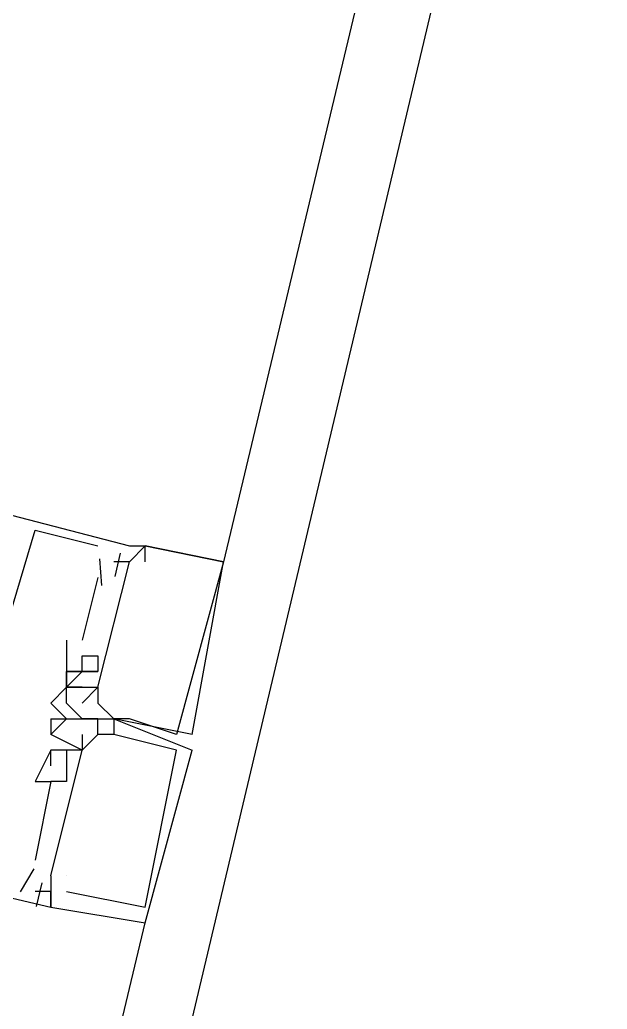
# Model space of a CAD drawing. Header units: feet. Extents: x -84 to 198, y -22 to 181.
# Drawn here: x 116.147 to 116.646, y 67.664 to 68.504 of the extents above; entities that cross this region are included whole.
import ezdxf

# ---------------------------------------------------------------- set-up
doc = ezdxf.new("R2010")
doc.units = ezdxf.units.FT
doc.layers.add('A-LINEA', color=7, linetype='CONTINUOUS')

msp = doc.modelspace()

# ---------------------------------------------------------------- linework, layer by layer
at = {"layer": 'A-LINEA'}
for p, q in [((117.9733, 74.9778), (116.32, 68.0444)), ((116.16, 68.0711), (116.16, 68.0711)), ((116.16, 68.0711), (116.16, 68.0711)), ((116.16, 68.0711), (116.16, 68.0711)), ((116.2133, 68.0578), (116.2133, 68.0578)), ((116.2133, 68.0578), (116.2133, 68.0578)), ((116.2133, 68.0578), (116.2133, 68.0578)), ((116.24, 68.0578), (116.24, 68.0578)), ((116.24, 68.0578), (116.24, 68.0578)), ((116.24, 68.0578), (116.24, 68.0578)), ((116.24, 68.0578), (116.24, 68.0578)), ((116.24, 68.0578), (116.24, 68.0578)), ((116.24, 68.0578), (116.24, 68.0578)), ((116.2533, 68.0578), (116.2533, 68.0578)), ((116.2533, 68.0578), (116.2533, 68.0578)), ((116.2533, 68.0578), (116.2533, 68.0578)), ((116.2533, 68.0578), (116.2533, 68.0578)), ((116.2533, 68.0578), (116.2533, 68.0578)), ((116.2533, 68.0578), (116.2533, 68.0578)), ((116.2533, 68.0578), (116.2533, 68.0578)), ((116.2533, 68.0578), (116.2533, 68.0578)), ((116.2533, 68.0578), (116.2533, 68.0578)), ((116.2533, 68.0578), (116.2533, 68.0578)), ((116.2533, 68.0578), (116.2533, 68.0578)), ((116.2533, 68.0578), (116.2533, 68.0578)), ((116.2533, 68.0578), (116.2533, 68.0578)), ((116.2533, 68.0578), (116.2533, 68.0578)), ((116.2533, 68.0578), (116.2533, 68.0578)), ((116.2323, 68.0517), (116.2276, 68.0317)), ((116.2323, 68.0517), (116.2276, 68.0317)), ((116.2323, 68.0517), (116.2276, 68.0317)), ((116.2133, 68.0444), (116.2133, 68.0444)), ((116.2133, 68.0444), (116.2133, 68.0444)), ((116.2133, 68.0444), (116.2133, 68.0444)), ((116.2146, 68.0469), (116.2162, 68.0243)), ((116.2146, 68.0469), (116.2162, 68.0243)), ((116.2146, 68.0469), (116.2162, 68.0243)), ((116.2267, 68.0444), (116.2267, 68.0444)), ((116.2267, 68.0444), (116.2267, 68.0444)), ((116.2267, 68.0444), (116.2267, 68.0444)), ((116.24, 68.0444), (116.24, 68.0444)), ((116.24, 68.0444), (116.24, 68.0444)), ((116.24, 68.0444), (116.24, 68.0444)), ((116.24, 68.0444), (116.24, 68.0444)), ((116.24, 68.0444), (116.24, 68.0444)), ((116.24, 68.0444), (116.24, 68.0444)), ((116.24, 68.0444), (116.24, 68.0444)), ((116.24, 68.0444), (116.24, 68.0444)), ((116.24, 68.0444), (116.24, 68.0444)), ((116.2533, 68.0444), (116.2533, 68.0444)), ((116.2533, 68.0444), (116.2533, 68.0444)), ((116.2533, 68.0444), (116.2533, 68.0444)), ((116.2533, 68.0444), (116.2533, 68.0444)), ((116.2533, 68.0444), (116.2533, 68.0444)), ((116.2533, 68.0444), (116.2533, 68.0444)), ((116.32, 68.0444), (116.32, 68.0444)), ((116.32, 68.0444), (116.32, 68.0444)), ((116.32, 68.0444), (116.32, 68.0444)), ((116.32, 68.0444), (116.32, 68.0444)), ((116.32, 68.0444), (116.32, 68.0444)), ((116.32, 68.0444), (116.32, 68.0444)), ((116.32, 68.0444), (116.32, 68.0444)), ((116.32, 68.0444), (116.32, 68.0444)), ((116.32, 68.0444), (116.32, 68.0444)), ((116.32, 68.0444), (116.32, 68.0444)), ((116.32, 68.0444), (116.32, 68.0444)), ((116.32, 68.0444), (116.32, 68.0444)), ((116.2133, 68.0311), (116.2, 67.9778)), ((116.2133, 68.0311), (116.2, 67.9778)), ((116.2133, 68.0311), (116.2, 67.9778)), ((116.2133, 68.0311), (116.2133, 68.0311)), ((116.2133, 68.0311), (116.2133, 68.0311)), ((116.2133, 68.0311), (116.2133, 68.0311)), ((116.1867, 67.9778), (116.1867, 67.9778)), ((116.1867, 67.9778), (116.1867, 67.9778)), ((116.1867, 67.9778), (116.1867, 67.9778)), ((116.2, 67.9778), (116.2, 67.9778)), ((116.2, 67.9778), (116.2, 67.9778)), ((116.2, 67.9778), (116.2, 67.9778)), ((116.2, 67.9778), (116.2, 67.9778)), ((116.2, 67.9778), (116.2, 67.9778)), ((116.2, 67.9778), (116.2, 67.9778)), ((116.2, 67.9644), (116.2, 67.9644)), ((116.2, 67.9644), (116.2, 67.9644)), ((116.2, 67.9644), (116.2, 67.9644)), ((116.2133, 67.9644), (116.2133, 67.9644)), ((116.2133, 67.9644), (116.2133, 67.9644)), ((116.2133, 67.9644), (116.2133, 67.9644)), ((116.1867, 67.9511), (116.1867, 67.9511)), ((116.1867, 67.9511), (116.1867, 67.9511)), ((116.1867, 67.9511), (116.1867, 67.9511)), ((116.1867, 67.9511), (116.1867, 67.9511)), ((116.1867, 67.9511), (116.1867, 67.9511)), ((116.1867, 67.9511), (116.1867, 67.9511)), ((116.1867, 67.9511), (116.1867, 67.9511)), ((116.1867, 67.9511), (116.1867, 67.9511)), ((116.1867, 67.9511), (116.1867, 67.9511)), ((116.1867, 67.9511), (116.1867, 67.9511)), ((116.1867, 67.9511), (116.1867, 67.9511)), ((116.1867, 67.9511), (116.1867, 67.9511)), ((116.1867, 67.9511), (116.1867, 67.9511)), ((116.1867, 67.9511), (116.1867, 67.9511)), ((116.1867, 67.9511), (116.1867, 67.9511)), ((116.1867, 67.9511), (116.1867, 67.9511)), ((116.1867, 67.9511), (116.1867, 67.9511)), ((116.1867, 67.9511), (116.1867, 67.9511)), ((116.1867, 67.9511), (116.1867, 67.9511)), ((116.1867, 67.9511), (116.1867, 67.9511)), ((116.1867, 67.9511), (116.1867, 67.9511)), ((116.2, 67.9511), (116.2, 67.9511)), ((116.2, 67.9511), (116.2, 67.9511)), ((116.2, 67.9511), (116.2, 67.9511)), ((116.2, 67.9511), (116.2, 67.9511)), ((116.2, 67.9511), (116.2, 67.9511)), ((116.2, 67.9511), (116.2, 67.9511)), ((116.2, 67.9511), (116.2, 67.9511)), ((116.2, 67.9511), (116.2, 67.9511)), ((116.2, 67.9511), (116.2, 67.9511)), ((116.2133, 67.9511), (116.2133, 67.9511)), ((116.2133, 67.9511), (116.2133, 67.9511)), ((116.2133, 67.9511), (116.2133, 67.9511)), ((116.2133, 67.9511), (116.2133, 67.9511)), ((116.2133, 67.9511), (116.2133, 67.9511)), ((116.2133, 67.9511), (116.2133, 67.9511)), ((116.1867, 67.9378), (116.1867, 67.9378)), ((116.1867, 67.9378), (116.1867, 67.9378)), ((116.1867, 67.9378), (116.1867, 67.9378)), ((116.1867, 67.9378), (116.1867, 67.9378)), ((116.1867, 67.9378), (116.1867, 67.9378)), ((116.1867, 67.9378), (116.1867, 67.9378)), ((116.1867, 67.9378), (116.1867, 67.9378)), ((116.1867, 67.9378), (116.1867, 67.9378)), ((116.1867, 67.9378), (116.1867, 67.9378)), ((116.1867, 67.9378), (116.1867, 67.9378)), ((116.1867, 67.9378), (116.1867, 67.9378)), ((116.1867, 67.9378), (116.1867, 67.9378)), ((116.1867, 67.9378), (116.1867, 67.9378)), ((116.1867, 67.9378), (116.1867, 67.9378)), ((116.1867, 67.9378), (116.1867, 67.9378)), ((116.1867, 67.9378), (116.1867, 67.9378)), ((116.1867, 67.9378), (116.1867, 67.9378)), ((116.1867, 67.9378), (116.1867, 67.9378)), ((116.1867, 67.9378), (116.1867, 67.9378)), ((116.1867, 67.9378), (116.1867, 67.9378)), ((116.1867, 67.9378), (116.1867, 67.9378)), ((116.1867, 67.9378), (116.1867, 67.9378)), ((116.1867, 67.9378), (116.1867, 67.9378)), ((116.1867, 67.9378), (116.1867, 67.9378)), ((116.1867, 67.9378), (116.1867, 67.9378)), ((116.1867, 67.9378), (116.1867, 67.9378)), ((116.1867, 67.9378), (116.1867, 67.9378)), ((116.2, 67.9378), (116.2, 67.9378)), ((116.2, 67.9378), (116.2, 67.9378)), ((116.2, 67.9378), (116.2, 67.9378)), ((116.2, 67.9378), (116.2, 67.9378)), ((116.2, 67.9378), (116.2, 67.9378)), ((116.2, 67.9378), (116.2, 67.9378)), ((116.2133, 67.9378), (116.2133, 67.9378)), ((116.2133, 67.9378), (116.2133, 67.9378)), ((116.2133, 67.9378), (116.2133, 67.9378)), ((116.2133, 67.9378), (116.2133, 67.9378)), ((116.2133, 67.9378), (116.2133, 67.9378)), ((116.2133, 67.9378), (116.2133, 67.9378)), ((116.2133, 67.9378), (116.2133, 67.9378)), ((116.2133, 67.9378), (116.2133, 67.9378)), ((116.2133, 67.9378), (116.2133, 67.9378)), ((116.2133, 67.9378), (116.2133, 67.9378)), ((116.2133, 67.9378), (116.2133, 67.9378)), ((116.2133, 67.9378), (116.2133, 67.9378)), ((116.2133, 67.9378), (116.2133, 67.9378)), ((116.2133, 67.9378), (116.2133, 67.9378)), ((116.2133, 67.9378), (116.2133, 67.9378)), ((116.1867, 67.9111), (116.1733, 67.9244)), ((116.1733, 67.9244), (116.1733, 67.9244)), ((116.1867, 67.9111), (116.1733, 67.9244)), ((116.1733, 67.9244), (116.1733, 67.9244)), ((116.1867, 67.9111), (116.1733, 67.9244)), ((116.1733, 67.9244), (116.1733, 67.9244)), ((116.1733, 67.9244), (116.1733, 67.9244)), ((116.1733, 67.9244), (116.1733, 67.9244)), ((116.1733, 67.9244), (116.1733, 67.9244)), ((116.1733, 67.9244), (116.1733, 67.9244)), ((116.1733, 67.9244), (116.1733, 67.9244)), ((116.1733, 67.9244), (116.1733, 67.9244)), ((116.1867, 67.9244), (116.1867, 67.9244)), ((116.1867, 67.9244), (116.1867, 67.9244)), ((116.1867, 67.9244), (116.1867, 67.9244)), ((116.1867, 67.9244), (116.1867, 67.9244)), ((116.1867, 67.9244), (116.1867, 67.9244)), ((116.1867, 67.9244), (116.1867, 67.9244)), ((116.2, 67.9244), (116.2, 67.9244)), ((116.2, 67.9244), (116.2, 67.9244)), ((116.2, 67.9244), (116.2, 67.9244)), ((116.2, 67.9244), (116.2, 67.9244)), ((116.2, 67.9244), (116.2, 67.9244)), ((116.2, 67.9244), (116.2, 67.9244)), ((116.2133, 67.9244), (116.2133, 67.9244)), ((116.2133, 67.9244), (116.2133, 67.9244)), ((116.2133, 67.9244), (116.2133, 67.9244)), ((116.2133, 67.9244), (116.2133, 67.9244)), ((116.2133, 67.9244), (116.2133, 67.9244)), ((116.2133, 67.9244), (116.2133, 67.9244)), ((116.1733, 67.9111), (116.1733, 67.8978)), ((116.1733, 67.9111), (116.1733, 67.9111)), ((116.1733, 67.9111), (116.1733, 67.8978)), ((116.1733, 67.9111), (116.1733, 67.9111)), ((116.1733, 67.9111), (116.1733, 67.8978)), ((116.1733, 67.9111), (116.1733, 67.9111)), ((116.1733, 67.9111), (116.1867, 67.9111)), ((116.1733, 67.9111), (116.1733, 67.9111)), ((116.1733, 67.9111), (116.1867, 67.9111)), ((116.1733, 67.9111), (116.1733, 67.9111)), ((116.1733, 67.9111), (116.1867, 67.9111)), ((116.1733, 67.9111), (116.1733, 67.9111)), ((116.1733, 67.9111), (116.1867, 67.9111)), ((116.1733, 67.9111), (116.1733, 67.9111)), ((116.1733, 67.9111), (116.1867, 67.9111)), ((116.1733, 67.9111), (116.1733, 67.9111)), ((116.1733, 67.9111), (116.1867, 67.9111)), ((116.1733, 67.9111), (116.1733, 67.9111)), ((116.1867, 67.9111), (116.1867, 67.9111)), ((116.1867, 67.9111), (116.1867, 67.9111)), ((116.1867, 67.9111), (116.1867, 67.9111)), ((116.1867, 67.9111), (116.1867, 67.9111)), ((116.1867, 67.9111), (116.1867, 67.9111)), ((116.1867, 67.9111), (116.1867, 67.9111)), ((116.1867, 67.9111), (116.1867, 67.9111)), ((116.1867, 67.9111), (116.1867, 67.9111)), ((116.1867, 67.9111), (116.1867, 67.9111)), ((116.1867, 67.9111), (116.1867, 67.9111)), ((116.1867, 67.9111), (116.1867, 67.9111)), ((116.1867, 67.9111), (116.1867, 67.9111)), ((116.2, 67.9111), (116.2, 67.9111)), ((116.2, 67.9111), (116.2, 67.9111)), ((116.2, 67.9111), (116.2, 67.9111)), ((116.2, 67.9111), (116.2, 67.9111)), ((116.2, 67.9111), (116.2, 67.9111)), ((116.2, 67.9111), (116.2, 67.9111)), ((116.2, 67.9111), (116.2, 67.9111)), ((116.2, 67.9111), (116.2, 67.9111)), ((116.2, 67.9111), (116.2, 67.9111)), ((116.2, 67.9111), (116.2, 67.9111)), ((116.2, 67.9111), (116.2, 67.9111)), ((116.2, 67.9111), (116.2, 67.9111)), ((116.2, 67.9111), (116.2, 67.9111)), ((116.2, 67.9111), (116.2, 67.9111)), ((116.2, 67.9111), (116.2, 67.9111)), ((116.2, 67.9111), (116.2, 67.9111)), ((116.2, 67.9111), (116.2, 67.9111)), ((116.2, 67.9111), (116.2, 67.9111)), ((116.2133, 67.9111), (116.2133, 67.9111)), ((116.2133, 67.9111), (116.2133, 67.9111)), ((116.2133, 67.9111), (116.2133, 67.9111)), ((116.2133, 67.9111), (116.2133, 67.9111)), ((116.2133, 67.9111), (116.2133, 67.9111)), ((116.2133, 67.9111), (116.2133, 67.9111)), ((116.2133, 67.9111), (116.2133, 67.9111)), ((116.2133, 67.9111), (116.2133, 67.9111)), ((116.2133, 67.9111), (116.2133, 67.9111)), ((116.2267, 67.9111), (116.2267, 67.9111)), ((116.2267, 67.9111), (116.2267, 67.9111)), ((116.2267, 67.9111), (116.2267, 67.9111)), ((116.2267, 67.9111), (116.2267, 67.9111)), ((116.2267, 67.9111), (116.2267, 67.9111)), ((116.2267, 67.9111), (116.2267, 67.9111)), ((116.2267, 67.9111), (116.2267, 67.9111)), ((116.2267, 67.9111), (116.2267, 67.9111)), ((116.2267, 67.9111), (116.2267, 67.9111)), ((116.2267, 67.9111), (116.2267, 67.9111)), ((116.2267, 67.9111), (116.2267, 67.9111)), ((116.2267, 67.9111), (116.2267, 67.9111)), ((116.2267, 67.9111), (116.2267, 67.9111)), ((116.2267, 67.9111), (116.2267, 67.9111)), ((116.2267, 67.9111), (116.2267, 67.9111)), ((116.2267, 67.9111), (116.2267, 67.9111)), ((116.2267, 67.9111), (116.2267, 67.9111)), ((116.2267, 67.9111), (116.2267, 67.9111)), ((116.2267, 67.9111), (116.2267, 67.9111)), ((116.2267, 67.9111), (116.2267, 67.9111)), ((116.2267, 67.9111), (116.2267, 67.9111)), ((116.24, 67.9111), (116.24, 67.9111)), ((116.24, 67.9111), (116.24, 67.9111)), ((116.24, 67.9111), (116.24, 67.9111)), ((116.24, 67.9111), (116.24, 67.9111)), ((116.24, 67.9111), (116.24, 67.9111)), ((116.24, 67.9111), (116.24, 67.9111)), ((116.24, 67.9111), (116.24, 67.9111)), ((116.24, 67.9111), (116.24, 67.9111)), ((116.24, 67.9111), (116.24, 67.9111)), ((116.24, 67.9111), (116.24, 67.9111)), ((116.24, 67.9111), (116.24, 67.9111)), ((116.24, 67.9111), (116.24, 67.9111)), ((116.2933, 67.9111), (116.2933, 67.9111)), ((116.2933, 67.9111), (116.2933, 67.9111)), ((116.1733, 67.8978), (116.1733, 67.8978)), ((116.1733, 67.8978), (116.1733, 67.8978)), ((116.1733, 67.8978), (116.1733, 67.8978)), ((116.1733, 67.8978), (116.1733, 67.8978)), ((116.1733, 67.8978), (116.1733, 67.8978)), ((116.1733, 67.8978), (116.1733, 67.8978)), ((116.2, 67.8978), (116.2, 67.8978)), ((116.2, 67.8978), (116.2, 67.8978)), ((116.2, 67.8978), (116.2, 67.8978)), ((116.2133, 67.8978), (116.2133, 67.8978)), ((116.2133, 67.8978), (116.2133, 67.8978)), ((116.2133, 67.8978), (116.2133, 67.8978)), ((116.2133, 67.8978), (116.2133, 67.8978)), ((116.2133, 67.8978), (116.2133, 67.8978)), ((116.2133, 67.8978), (116.2133, 67.8978)), ((116.2267, 67.8978), (116.2267, 67.8978)), ((116.2267, 67.8978), (116.2267, 67.8978)), ((116.2267, 67.8978), (116.2267, 67.8978)), ((116.2267, 67.8978), (116.2267, 67.8978)), ((116.2267, 67.8978), (116.2267, 67.8978)), ((116.2267, 67.8978), (116.2267, 67.8978)), ((116.28, 67.8978), (116.28, 67.8978)), ((116.28, 67.8978), (116.28, 67.8978)), ((116.28, 67.8978), (116.28, 67.8978)), ((116.28, 67.8978), (116.28, 67.8978)), ((116.28, 67.8978), (116.28, 67.8978)), ((116.28, 67.8978), (116.28, 67.8978)), ((116.2933, 67.8978), (116.2933, 67.8978)), ((116.2933, 67.8978), (116.2933, 67.8978)), ((116.2933, 67.8978), (116.2933, 67.8978)), ((116.2933, 67.8978), (116.2933, 67.8978)), ((116.2933, 67.8978), (116.2933, 67.8978)), ((116.2933, 67.8978), (116.2933, 67.8978)), ((116.2933, 67.8978), (116.2933, 67.8978)), ((116.2933, 67.8978), (116.2933, 67.8978)), ((116.2933, 67.8978), (116.2933, 67.8978)), ((116.1733, 67.8844), (116.1733, 67.8844)), ((116.1733, 67.8844), (116.1733, 67.8844)), ((116.1733, 67.8844), (116.1733, 67.8844)), ((116.1733, 67.8844), (116.1733, 67.8844)), ((116.1733, 67.8844), (116.1733, 67.8844)), ((116.1733, 67.8844), (116.1733, 67.8844)), ((116.1867, 67.8844), (116.1867, 67.8844)), ((116.1867, 67.8844), (116.1867, 67.8844)), ((116.1867, 67.8844), (116.1867, 67.8844)), ((116.1867, 67.8844), (116.1867, 67.8844)), ((116.1867, 67.8844), (116.1867, 67.8844)), ((116.1867, 67.8844), (116.1867, 67.8844)), ((116.2, 67.8844), (116.2, 67.8844)), ((116.2, 67.8844), (116.2, 67.8844)), ((116.2, 67.8844), (116.2, 67.8844)), ((116.2, 67.8844), (116.2, 67.8844)), ((116.2, 67.8844), (116.2, 67.8844)), ((116.2, 67.8844), (116.2, 67.8844)), ((116.28, 67.8844), (116.28, 67.8844)), ((116.28, 67.8844), (116.28, 67.8844)), ((116.28, 67.8844), (116.28, 67.8844)), ((116.2933, 67.8844), (116.2933, 67.8844)), ((116.2933, 67.8844), (116.2933, 67.8844)), ((116.2933, 67.8844), (116.2933, 67.8844)), ((116.2933, 67.8844), (116.2933, 67.8844)), ((116.2933, 67.8844), (116.2933, 67.8844)), ((116.2933, 67.8844), (116.2933, 67.8844)), ((116.2933, 67.8844), (116.2933, 67.8844)), ((116.2933, 67.8844), (116.2933, 67.8844)), ((116.2933, 67.8844), (116.2933, 67.8844)), ((116.2933, 67.8844), (116.2933, 67.8844)), ((116.2933, 67.8844), (116.2933, 67.8844)), ((116.1733, 67.8711), (116.1733, 67.8711)), ((116.1733, 67.8711), (116.1733, 67.8711)), ((116.1733, 67.8711), (116.1733, 67.8711)), ((116.1867, 67.8711), (116.1867, 67.8711)), ((116.1867, 67.8711), (116.1867, 67.8711)), ((116.1867, 67.8711), (116.1867, 67.8711)), ((116.16, 67.8578), (116.16, 67.8578)), ((116.16, 67.8578), (116.16, 67.8578)), ((116.16, 67.8578), (116.16, 67.8578)), ((116.1733, 67.8578), (116.1733, 67.8578)), ((116.1733, 67.8578), (116.1733, 67.8578)), ((116.1733, 67.8578), (116.1733, 67.8578)), ((116.1733, 67.8578), (116.1733, 67.8578)), ((116.1733, 67.8578), (116.1733, 67.8578)), ((116.1733, 67.8578), (116.1733, 67.8578)), ((116.1867, 67.8578), (116.1867, 67.8578)), ((116.1867, 67.8578), (116.1867, 67.8578)), ((116.1867, 67.8578), (116.1867, 67.8578)), ((116.16, 67.7911), (116.16, 67.7911)), ((116.16, 67.7911), (116.16, 67.7911)), ((116.16, 67.7911), (116.16, 67.7911)), ((116.1588, 67.7835), (116.1472, 67.764)), ((116.1588, 67.7835), (116.1472, 67.764)), ((116.1588, 67.7835), (116.1472, 67.764)), ((116.1657, 67.7717), (116.1609, 67.7517)), ((116.1657, 67.7717), (116.1609, 67.7517)), ((116.1657, 67.7717), (116.1609, 67.7517)), ((116.1733, 67.7778), (116.1733, 67.7778)), ((116.1733, 67.7778), (116.1733, 67.7778)), ((116.1733, 67.7778), (116.1733, 67.7778)), ((116.1733, 67.7778), (116.1733, 67.7778)), ((116.1733, 67.7778), (116.1733, 67.7778)), ((116.1733, 67.7778), (116.1733, 67.7778)), ((116.1867, 67.7778), (116.1867, 67.7778)), ((116.1867, 67.7778), (116.1867, 67.7778)), ((116.1867, 67.7778), (116.1867, 67.7778)), ((116.1867, 67.7778), (116.1867, 67.7778)), ((116.1867, 67.7778), (116.1867, 67.7778)), ((116.1867, 67.7778), (116.1867, 67.7778)), ((116.16, 67.7644), (116.16, 67.7644)), ((116.16, 67.7644), (116.16, 67.7644)), ((116.16, 67.7644), (116.16, 67.7644)), ((116.1733, 67.7644), (116.1733, 67.7644)), ((116.1733, 67.7644), (116.1733, 67.7644)), ((116.1733, 67.7644), (116.1733, 67.7644)), ((116.1867, 67.7644), (116.1867, 67.7644)), ((116.1867, 67.7644), (116.1867, 67.7644)), ((116.1867, 67.7644), (116.1867, 67.7644)), ((116.1733, 67.7511), (116.1733, 67.7511)), ((116.1733, 67.7511), (116.1733, 67.7511)), ((116.1733, 67.7511), (116.1733, 67.7511)), ((116.1733, 67.7511), (116.1733, 67.7511)), ((116.1733, 67.7511), (116.1733, 67.7511)), ((116.1733, 67.7511), (116.1733, 67.7511)), ((116.2533, 67.7511), (116.2533, 67.7511)), ((116.2533, 67.7511), (116.2533, 67.7511)), ((116.2533, 67.7511), (116.2533, 67.7511)), ((114.6133, 60.8044), (116.2533, 67.7378)), ((116.2533, 67.7378), (116.2533, 67.7378)), ((116.2533, 67.7378), (116.2533, 67.7378)), ((116.2533, 67.7378), (116.2533, 67.7378))]:
    msp.add_line(p, q, dxfattribs=at)
for points in [[(123.9467, 43.9511), (123.92, 47.9511), (123.56, 53.4844), (119.8267, 54.3644), (116.1067, 55.2444), (116.8, 58.2178), (117.1867, 59.8444), (116.8667, 59.9111), (115.8267, 60.1644), (114.5867, 60.4578), (118.2, 75.6978), (129.9467, 72.9244)], [(115.5733, 68.2311), (116.24, 68.0578), (116.2533, 68.0578)], [(115.5733, 68.2311), (116.24, 68.0578), (116.2533, 68.0578)], [(115.5733, 68.2311), (116.24, 68.0578), (116.2533, 68.0578)], [(115.5467, 68.0711), (115.5333, 68.0711), (115.4933, 67.9111), (116.1733, 67.7511), (116.1733, 67.7644), (116.16, 67.7644)], [(115.5467, 68.0711), (115.5333, 68.0711), (115.4933, 67.9111), (116.1733, 67.7511), (116.1733, 67.7644), (116.16, 67.7644)], [(115.5467, 68.0711), (115.5333, 68.0711), (115.4933, 67.9111), (116.1733, 67.7511), (116.1733, 67.7644), (116.16, 67.7644)], [(116.12, 67.9378), (116.16, 68.0711), (116.2133, 68.0578)], [(116.12, 67.9378), (116.16, 68.0711), (116.2133, 68.0578)], [(116.12, 67.9378), (116.16, 68.0711), (116.2133, 68.0578)], [(116.2533, 68.0444), (116.2533, 68.0578), (116.32, 68.0444), (116.32, 68.0444), (116.28, 67.8978), (116.28, 67.8978), (116.24, 67.9111), (116.24, 67.9111), (116.2267, 67.9111), (116.2267, 67.9111), (116.2133, 67.9244)], [(116.2533, 68.0444), (116.2533, 68.0578), (116.32, 68.0444), (116.32, 68.0444), (116.28, 67.8978), (116.28, 67.8978), (116.24, 67.9111), (116.24, 67.9111), (116.2267, 67.9111), (116.2267, 67.9111), (116.2133, 67.9244)], [(116.2533, 68.0444), (116.2533, 68.0578), (116.32, 68.0444), (116.32, 68.0444), (116.28, 67.8978), (116.28, 67.8978), (116.24, 67.9111), (116.24, 67.9111), (116.2267, 67.9111), (116.2267, 67.9111), (116.2133, 67.9244)], [(116.2533, 68.0444), (116.2533, 68.0578), (116.32, 68.0444), (116.32, 68.0444), (116.28, 67.8978), (116.28, 67.8978), (116.24, 67.9111), (116.24, 67.9111), (116.2267, 67.9111), (116.2267, 67.9111), (116.2133, 67.9244)], [(116.2533, 68.0444), (116.2533, 68.0578), (116.32, 68.0444), (116.32, 68.0444), (116.28, 67.8978), (116.28, 67.8978), (116.24, 67.9111), (116.24, 67.9111), (116.2267, 67.9111), (116.2267, 67.9111), (116.2133, 67.9244)], [(116.2533, 68.0444), (116.2533, 68.0578), (116.32, 68.0444), (116.32, 68.0444), (116.28, 67.8978), (116.28, 67.8978), (116.24, 67.9111), (116.24, 67.9111), (116.2267, 67.9111), (116.2267, 67.9111), (116.2133, 67.9244)], [(116.2933, 67.8978), (116.32, 68.0444), (116.32, 68.0444), (116.2533, 68.0578), (116.24, 68.0444)], [(116.2933, 67.8978), (116.32, 68.0444), (116.32, 68.0444), (116.2533, 68.0578), (116.24, 68.0444)], [(116.2933, 67.8978), (116.32, 68.0444), (116.32, 68.0444), (116.2533, 68.0578), (116.24, 68.0444)], [(116.2933, 67.8978), (116.32, 68.0444), (116.32, 68.0444), (116.2533, 68.0578), (116.24, 68.0444)], [(116.2933, 67.8978), (116.32, 68.0444), (116.32, 68.0444), (116.2533, 68.0578), (116.24, 68.0444)], [(116.2933, 67.8978), (116.32, 68.0444), (116.32, 68.0444), (116.2533, 68.0578), (116.24, 68.0444)], [(116.2133, 67.9378), (116.24, 68.0444), (116.2267, 68.0444)], [(116.2133, 67.9378), (116.24, 68.0444), (116.2267, 68.0444)], [(116.2133, 67.9378), (116.24, 68.0444), (116.2267, 68.0444)], [(116.1867, 67.9778), (116.1867, 67.9511), (116.1867, 67.9378)], [(116.1867, 67.9778), (116.1867, 67.9511), (116.1867, 67.9378)], [(116.1867, 67.9778), (116.1867, 67.9511), (116.1867, 67.9378)], [(116.1867, 67.9378), (116.2, 67.9511), (116.1867, 67.9511), (116.2, 67.9511), (116.2, 67.9644), (116.2133, 67.9644), (116.2133, 67.9511), (116.2, 67.9511), (116.2133, 67.9511), (116.2133, 67.9511)], [(116.1867, 67.9378), (116.2, 67.9511), (116.1867, 67.9511), (116.2, 67.9511), (116.2, 67.9644), (116.2133, 67.9644), (116.2133, 67.9511), (116.2, 67.9511), (116.2133, 67.9511), (116.2133, 67.9511)], [(116.1867, 67.9378), (116.2, 67.9511), (116.1867, 67.9511), (116.2, 67.9511), (116.2, 67.9644), (116.2133, 67.9644), (116.2133, 67.9511), (116.2, 67.9511), (116.2133, 67.9511), (116.2133, 67.9511)], [(116.1733, 67.9244), (116.1867, 67.9378), (116.1867, 67.9511), (116.1867, 67.9511)], [(116.1733, 67.9244), (116.1867, 67.9378), (116.1867, 67.9511), (116.1867, 67.9511)], [(116.1733, 67.9244), (116.1867, 67.9378), (116.1867, 67.9511), (116.1867, 67.9511)], [(116.1733, 67.9244), (116.1867, 67.9378), (116.1867, 67.9511), (116.1867, 67.9511)], [(116.1733, 67.9244), (116.1867, 67.9378), (116.1867, 67.9511), (116.1867, 67.9511)], [(116.1733, 67.9244), (116.1867, 67.9378), (116.1867, 67.9511), (116.1867, 67.9511)], [(116.2, 67.9378), (116.1867, 67.9378), (116.1867, 67.9511), (116.1867, 67.9511), (116.1867, 67.9378)], [(116.2, 67.9378), (116.1867, 67.9378), (116.1867, 67.9511), (116.1867, 67.9511), (116.1867, 67.9378)], [(116.2, 67.9378), (116.1867, 67.9378), (116.1867, 67.9511), (116.1867, 67.9511), (116.1867, 67.9378)], [(116.2, 67.9378), (116.1867, 67.9378), (116.1867, 67.9511), (116.1867, 67.9511), (116.1867, 67.9378)], [(116.2, 67.9378), (116.1867, 67.9378), (116.1867, 67.9511), (116.1867, 67.9511), (116.1867, 67.9378)], [(116.2, 67.9378), (116.1867, 67.9378), (116.1867, 67.9511), (116.1867, 67.9511), (116.1867, 67.9378)], [(116.2, 67.9111), (116.1867, 67.9244), (116.1867, 67.9378), (116.2133, 67.9378), (116.2, 67.9244)], [(116.2, 67.9111), (116.1867, 67.9244), (116.1867, 67.9378), (116.2133, 67.9378), (116.2, 67.9244)], [(116.2, 67.9111), (116.1867, 67.9244), (116.1867, 67.9378), (116.2133, 67.9378), (116.2, 67.9244)], [(116.2, 67.9111), (116.1867, 67.9244), (116.1867, 67.9378), (116.2133, 67.9378), (116.2, 67.9244)], [(116.2, 67.9111), (116.1867, 67.9244), (116.1867, 67.9378), (116.2133, 67.9378), (116.2, 67.9244)], [(116.2, 67.9111), (116.1867, 67.9244), (116.1867, 67.9378), (116.2133, 67.9378), (116.2, 67.9244)], [(116.2133, 67.9378), (116.2133, 67.9378), (116.2133, 67.9244), (116.2133, 67.9244)], [(116.2133, 67.9378), (116.2133, 67.9378), (116.2133, 67.9244), (116.2133, 67.9244)], [(116.2133, 67.9378), (116.2133, 67.9378), (116.2133, 67.9244), (116.2133, 67.9244)], [(116.2133, 67.9378), (116.2133, 67.9378), (116.2133, 67.9244), (116.2133, 67.9244)], [(116.2133, 67.9378), (116.2133, 67.9378), (116.2133, 67.9244), (116.2133, 67.9244)], [(116.2133, 67.9378), (116.2133, 67.9378), (116.2133, 67.9244), (116.2133, 67.9244)], [(116.2, 67.8978), (116.2, 67.8844), (116.1733, 67.8978), (116.1867, 67.9111), (116.2, 67.9111)], [(116.2, 67.8978), (116.2, 67.8844), (116.1733, 67.8978), (116.1867, 67.9111), (116.2, 67.9111)], [(116.2, 67.8978), (116.2, 67.8844), (116.1733, 67.8978), (116.1867, 67.9111), (116.2, 67.9111)], [(116.2933, 67.8978), (116.2267, 67.9111), (116.2267, 67.8978), (116.2133, 67.8978), (116.2133, 67.9111), (116.2, 67.9111)], [(116.2933, 67.8978), (116.2267, 67.9111), (116.2267, 67.8978), (116.2133, 67.8978), (116.2133, 67.9111), (116.2, 67.9111)], [(116.2933, 67.8978), (116.2267, 67.9111), (116.2267, 67.8978), (116.2133, 67.8978), (116.2133, 67.9111), (116.2, 67.9111)], [(116.2, 67.9111), (116.2133, 67.9111), (116.2267, 67.9111), (116.2933, 67.8844)], [(116.2, 67.9111), (116.2133, 67.9111), (116.2267, 67.9111), (116.2933, 67.8844)], [(116.2, 67.9111), (116.2133, 67.9111), (116.2267, 67.9111), (116.2933, 67.8844)], [(116.2, 67.9111), (116.2133, 67.9111), (116.2267, 67.9111), (116.2933, 67.8844)], [(116.2, 67.9111), (116.2133, 67.9111), (116.2267, 67.9111), (116.2933, 67.8844)], [(116.2, 67.9111), (116.2133, 67.9111), (116.2267, 67.9111), (116.2933, 67.8844)], [(116.1867, 67.7644), (116.2533, 67.7511), (116.2533, 67.7511), (116.28, 67.8844), (116.28, 67.8844), (116.2267, 67.8978), (116.2267, 67.8978), (116.2267, 67.8978), (116.2267, 67.8978), (116.2133, 67.8978), (116.2133, 67.8978)], [(116.1867, 67.7644), (116.2533, 67.7511), (116.2533, 67.7511), (116.28, 67.8844), (116.28, 67.8844), (116.2267, 67.8978), (116.2267, 67.8978), (116.2267, 67.8978), (116.2267, 67.8978), (116.2133, 67.8978), (116.2133, 67.8978)], [(116.1867, 67.7644), (116.2533, 67.7511), (116.2533, 67.7511), (116.28, 67.8844), (116.28, 67.8844), (116.2267, 67.8978), (116.2267, 67.8978), (116.2267, 67.8978), (116.2267, 67.8978), (116.2133, 67.8978), (116.2133, 67.8978)], [(116.2133, 67.8978), (116.2, 67.8844), (116.2, 67.8844), (116.2, 67.8844)], [(116.2133, 67.8978), (116.2, 67.8844), (116.2, 67.8844), (116.2, 67.8844)], [(116.2133, 67.8978), (116.2, 67.8844), (116.2, 67.8844), (116.2, 67.8844)], [(116.1733, 67.8711), (116.1733, 67.8844), (116.16, 67.8578)], [(116.1733, 67.8711), (116.1733, 67.8844), (116.16, 67.8578)], [(116.1733, 67.8711), (116.1733, 67.8844), (116.16, 67.8578)], [(116.1733, 67.7778), (116.2, 67.8844), (116.1867, 67.8844), (116.1867, 67.8711), (116.1867, 67.8578), (116.1733, 67.8578)], [(116.1733, 67.7778), (116.1733, 67.7511), (116.2533, 67.7378), (116.2533, 67.7378), (116.2933, 67.8844)], [(116.1867, 67.8844), (116.1733, 67.8844), (116.1733, 67.8844), (116.1733, 67.8844), (116.1733, 67.8844), (116.1733, 67.8844)], [(116.1733, 67.7778), (116.2, 67.8844), (116.1867, 67.8844), (116.1867, 67.8711), (116.1867, 67.8578), (116.1733, 67.8578)], [(116.1733, 67.7778), (116.1733, 67.7511), (116.2533, 67.7378), (116.2533, 67.7378), (116.2933, 67.8844)], [(116.1867, 67.8844), (116.1733, 67.8844), (116.1733, 67.8844), (116.1733, 67.8844), (116.1733, 67.8844), (116.1733, 67.8844)], [(116.1733, 67.7778), (116.2, 67.8844), (116.1867, 67.8844), (116.1867, 67.8711), (116.1867, 67.8578), (116.1733, 67.8578)], [(116.1733, 67.7778), (116.1733, 67.7511), (116.2533, 67.7378), (116.2533, 67.7378), (116.2933, 67.8844)], [(116.1867, 67.8844), (116.1733, 67.8844), (116.1733, 67.8844), (116.1733, 67.8844), (116.1733, 67.8844), (116.1733, 67.8844)], [(116.16, 67.8578), (116.1733, 67.8578), (116.16, 67.7911)], [(116.16, 67.8578), (116.1733, 67.8578), (116.16, 67.7911)], [(116.16, 67.8578), (116.1733, 67.8578), (116.16, 67.7911)]]:
    msp.add_lwpolyline(points, dxfattribs=at)

doc.saveas('drawing.dxf')
